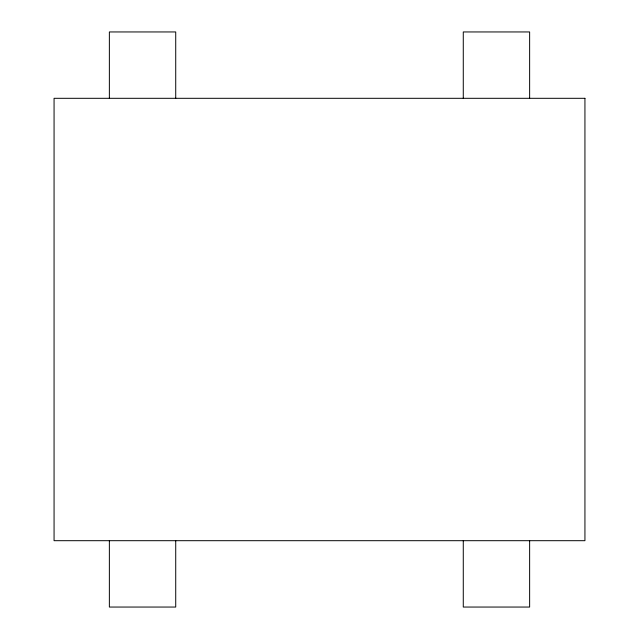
<?xml version="1.0" encoding="UTF-8"?>
<svg xmlns="http://www.w3.org/2000/svg" width="639" height="639" viewBox="0 0 639 639"><rect width="100%" height="100%" fill="white"/><g stroke="black" fill="none" stroke-linecap="round" stroke-linejoin="round"><path stroke-width="0.96" d="M529.635 98.31L529.635 31.95L463.275 31.95L463.275 98.31M529.635 540.69L529.635 607.05L463.275 607.05L463.275 540.69M175.725 98.31L175.725 31.95L109.365 31.95L109.365 98.31M175.725 540.69L175.725 607.05L109.365 607.05L109.365 540.69M584.933 98.31L54.067 98.31L54.067 540.69L584.933 540.69L584.933 98.31"/></g></svg>
